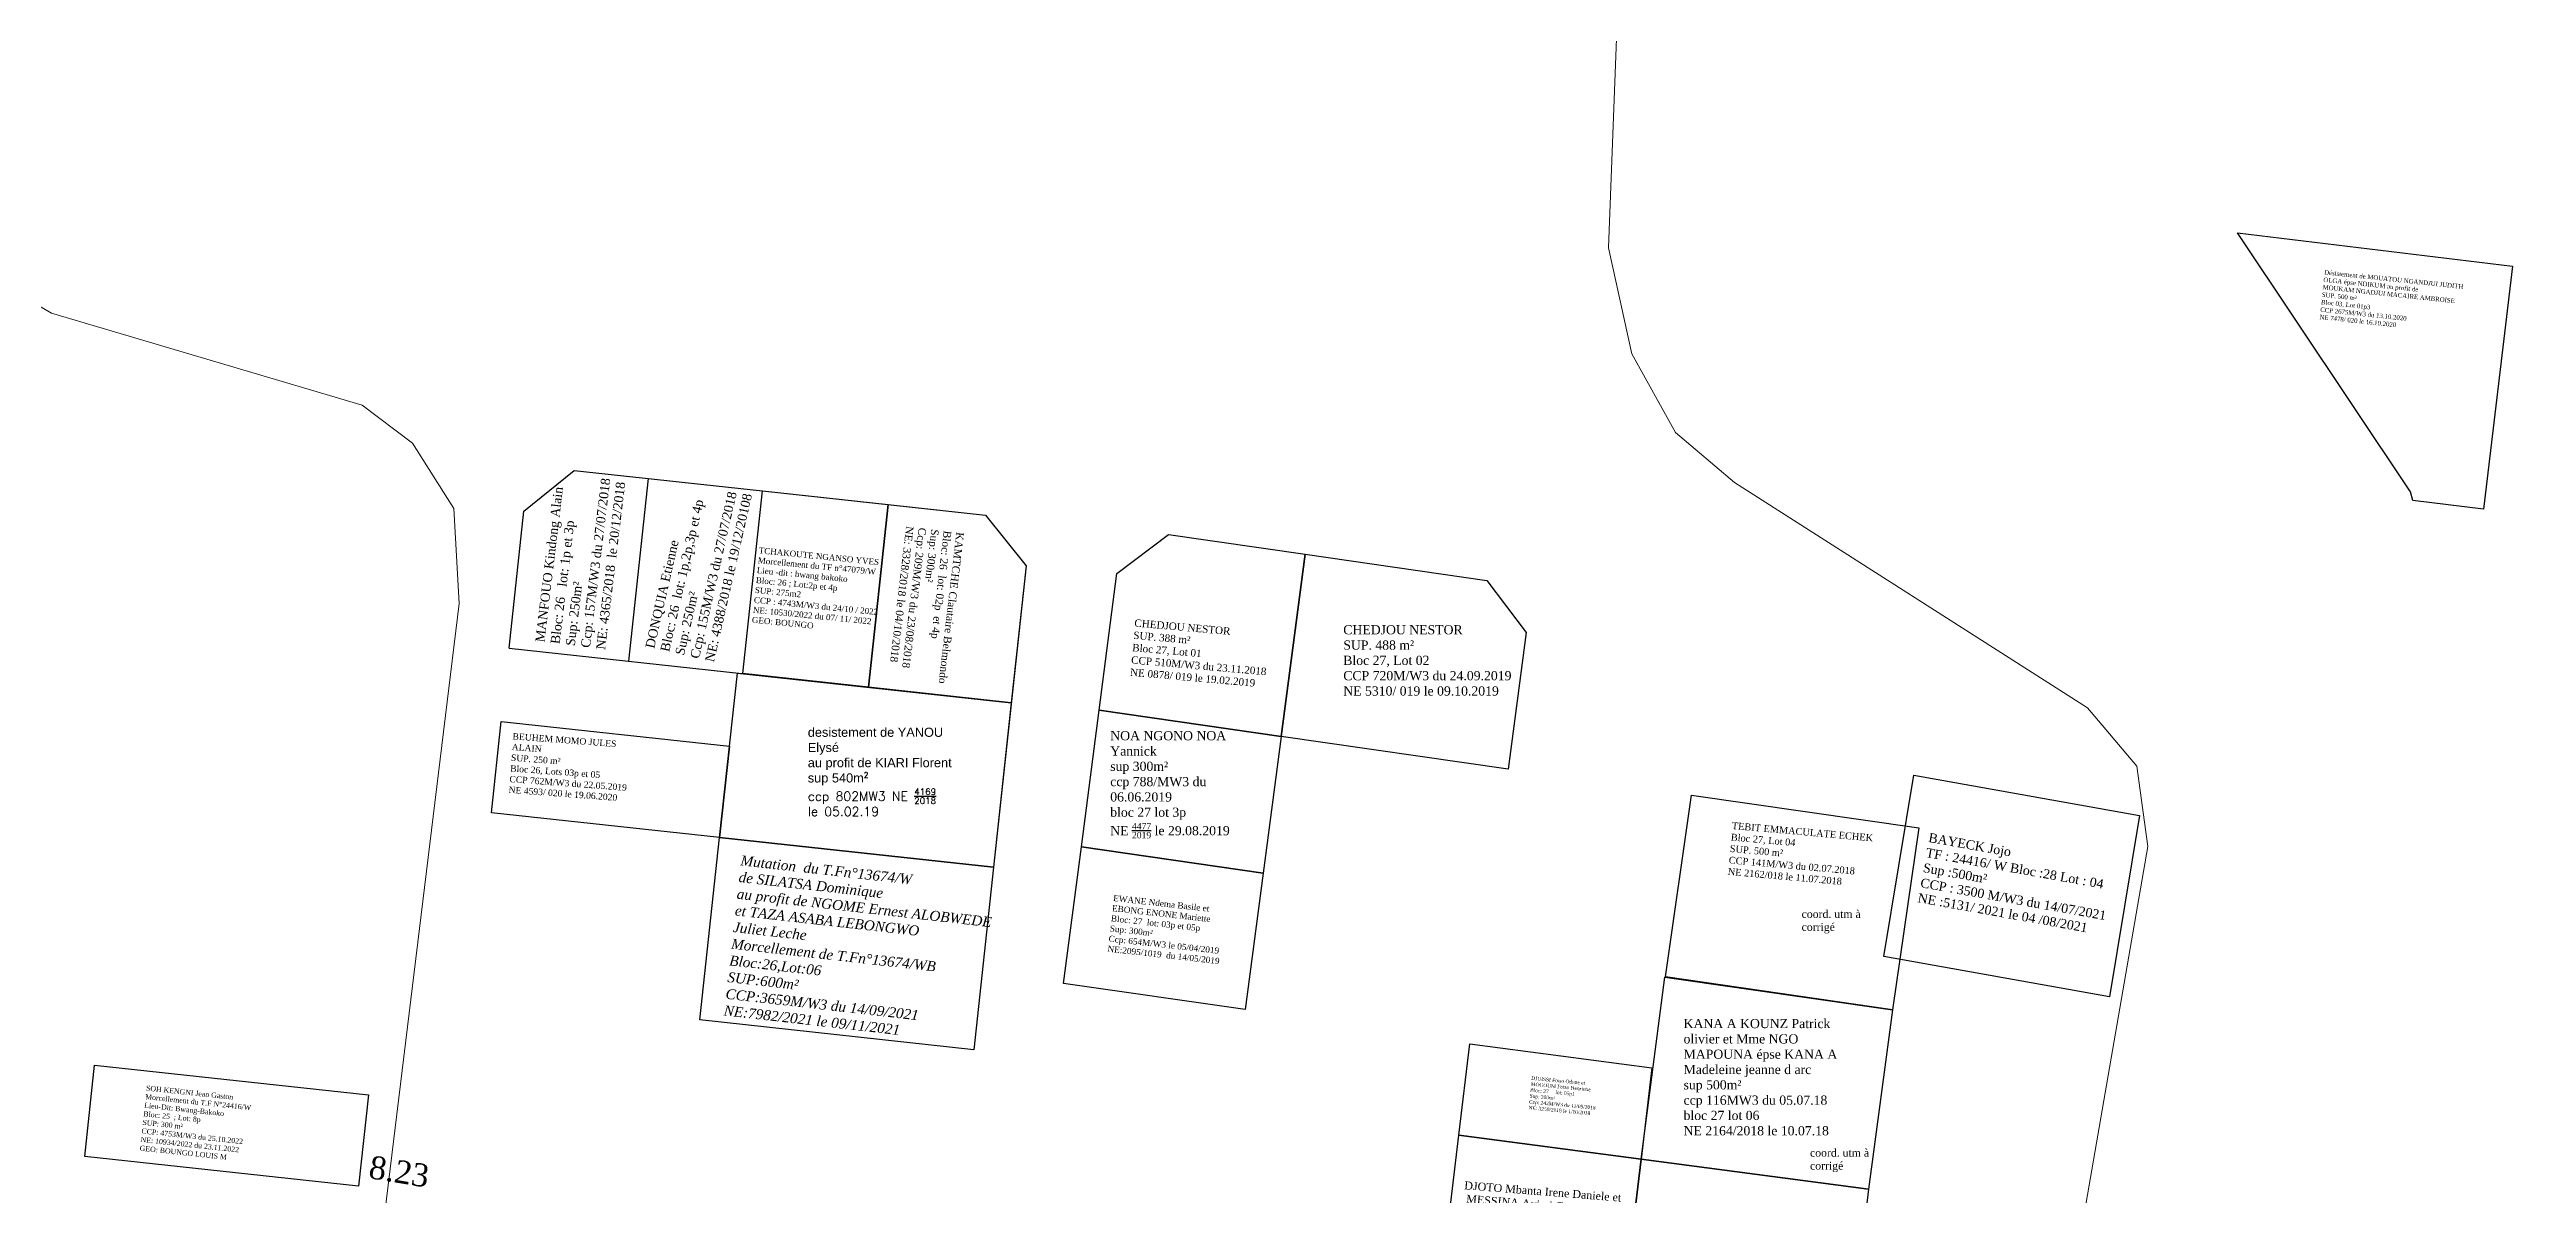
# Model space of a CAD drawing. Header units: millimetres. Extents: x 587399 to 927168, y 438565 to 1444955.
# Drawn here: x 591139 to 591408.8, y 440405.3 to 440530 of the extents above; entities that cross this region are included whole.
import ezdxf
from ezdxf.enums import TextEntityAlignment as Align

# ---------------------------------------------------------------- set-up
doc = ezdxf.new("R2010")
doc.units = ezdxf.units.MM
doc.header["$LTSCALE"] = 2
for name, color, linetype in [('Cotation Linéaire', 255, 'Continuous'), ('end maj 26 02 2021', 7, 'Continuous'), ('MAJ AOUT 2021', 7, 'Continuous'), ('MAJ NOV 2021', 7, 'Continuous'), ('Parcelle MAJ', 6, 'Continuous')]:
    doc.layers.add(name, color=color, linetype=linetype)
doc.layers.add('Roads_others', color=24, linetype='Continuous', lineweight=9)
doc.styles.get("Standard").update_dxf_attribs({"font": 'arial.ttf'})
doc.styles.add('Times 1.0', font='times.ttf', dxfattribs={"width": 0.99, "height": 1})
doc.styles.add('Times 3.0', font='times.ttf', dxfattribs={"width": 0.99, "height": 3})

# ---------------------------------------------------------------- blocks, each defined once
blk = doc.blocks.new('A$C3F801237')
at = {"layer": 'MAJ AOUT 2021', "flags": 128}
blk.add_lwpolyline([(0, 0), (24.83, -2.7), (22.93, -22.61), (-1.92, -19.91)], close=True, dxfattribs=at)
at = {"layer": 'MAJ AOUT 2021', "insert": (2.14, -6.15), "char_height": 1, "width": 21.3623, "attachment_point": 1, "rotation": 353.7941}
blk.add_mtext('{\\fTimes New Roman|b0|i0|c0|p18;BAYECK Jojo\\PTF : 24416/ W Bloc :28 Lot : 04\\PSup :500m²\\PCCP : 3500 M/W3 du 14/07/2021\\PNE :5131/ 2021 le 04 /08/2021}', dxfattribs=at)

msp = doc.modelspace()

# ---------------------------------------------------------------- linework, layer by layer
at = {"color": 7}
for p, q in [((591196.152, 440484.165), (591216.652, 440481.936)), ((591202.086, 440463.402), (591204.225, 440483.288)), ((591214.513, 440462.051), (591216.652, 440481.936)), ((591216.652, 440481.936), (591240.927, 440479.296)), ((591189.043, 440464.821), (591190.647, 440479.735)), ((591230.321, 440480.45), (591228.183, 440460.564)), ((591240.927, 440479.296), (591245.359, 440473.785)), ((591245.359, 440473.785), (591241.801, 440440.982)), ((591189.043, 440464.821), (591243.741, 440458.872)), ((591211.972, 440444.222), (591213.916, 440462.116)), ((591211.972, 440444.222), (591213.916, 440462.116)), ((591213.916, 440462.116), (591243.741, 440458.872)), ((591213.916, 440462.116), (591243.741, 440458.872)), ((591228.183, 440460.564), (591214.513, 440462.051)), ((591243.741, 440458.872), (591241.801, 440440.982)), ((591241.801, 440440.982), (591211.972, 440444.222)), ((591241.801, 440440.982), (591211.972, 440444.222))]:
    msp.add_line(p, q, dxfattribs=at)
at = {"color": 7, "flags": 128}
msp.add_lwpolyline([(591190.647, 440479.735), (591196.152, 440484.165)], dxfattribs=at)
at = {"flags": 128}
for points in [[(591216.652, 440481.936), (591230.321, 440480.45), (591228.183, 440460.564), (591214.513, 440462.051)], [(591143.904, 440419.426), (591173.724, 440416.186), (591172.643, 440406.243), (591142.823, 440409.483)]]:
    msp.add_lwpolyline(points, close=True, dxfattribs=at)
at = {"color": 7, "flags": 128}
msp.add_lwpolyline([(591230.321, 440480.45), (591240.932, 440479.29), (591245.363, 440473.784), (591243.741, 440458.872), (591228.183, 440460.564)], close=True, dxfattribs=at)
at = {"layer": 'end maj 26 02 2021', "color": 150, "lineweight": -3, "flags": 128}
for points in [[(591377.316, 440510.033), (591407.28, 440506.425), (591404.095, 440479.956), (591396.391, 440480.884), (591396.169, 440481.828)], [(591377.316, 440510.033), (591407.28, 440506.425), (591404.095, 440479.956), (591396.391, 440480.884), (591396.169, 440481.828)], [(591260.858, 440477.191), (591275.743, 440475.047), (591273.143, 440455.215), (591253.305, 440458.072), (591255.258, 440472.946)], [(591260.858, 440477.191), (591275.743, 440475.047), (591273.143, 440455.215), (591253.305, 440458.072), (591255.258, 440472.946)], [(591275.747, 440475.047), (591295.539, 440472.197), (591299.837, 440466.527), (591297.884, 440451.653), (591273.143, 440455.215)], [(591275.747, 440475.047), (591295.539, 440472.197), (591299.837, 440466.527), (591297.884, 440451.653), (591273.143, 440455.215)], [(591188.185, 440456.838), (591213.041, 440454.165), (591211.972, 440444.222), (591187.116, 440446.895)], [(591188.185, 440456.838), (591213.041, 440454.165), (591211.972, 440444.222), (591187.116, 440446.895)], [(591253.337, 440458.077), (591273.143, 440455.215), (591271.188, 440440.338), (591251.39, 440443.185)], [(591253.337, 440458.077), (591273.143, 440455.215), (591271.188, 440440.338), (591251.39, 440443.185)]]:
    msp.add_lwpolyline(points, close=True, dxfattribs=at)
at = {"layer": 'end maj 26 02 2021', "color": 150, "linetype": 'ByBlock', "lineweight": -3, "ltscale": 0.0014, "flags": 128}
msp.add_lwpolyline([(591213.916, 440462.116), (591243.741, 440458.872), (591241.801, 440440.982), (591211.972, 440444.222)], close=True, dxfattribs=at)
msp.add_lwpolyline([(591213.916, 440462.116), (591243.741, 440458.872), (591241.801, 440440.982), (591211.972, 440444.222)], close=True, dxfattribs=at)
at = {"layer": 'end maj 26 02 2021', "color": 150}
for points in [[(591317.849, 440448.822), (591342.589, 440445.242), (591339.729, 440425.452), (591314.989, 440429.022)], [(591317.849, 440448.822), (591342.589, 440445.242), (591339.729, 440425.452), (591314.989, 440429.022)], [(591251.39, 440443.185), (591271.188, 440440.338), (591269.238, 440425.464), (591249.44, 440428.311)], [(591251.39, 440443.185), (591271.188, 440440.338), (591269.238, 440425.464), (591249.44, 440428.311)], [(591293.677, 440421.74), (591313.531, 440419.115), (591312.344, 440409.185), (591292.492, 440411.81)], [(591293.677, 440421.74), (591313.531, 440419.115), (591312.344, 440409.185), (591292.492, 440411.81)], [(591292.492, 440411.81), (591312.344, 440409.185), (591309.969, 440389.325), (591290.12, 440391.949)], [(591292.492, 440411.81), (591312.344, 440409.185), (591309.969, 440389.325), (591290.12, 440391.949)], [(591312.344, 440409.185), (591337.13, 440405.907), (591334.755, 440386.047), (591309.965, 440389.293)], [(591312.344, 440409.185), (591337.13, 440405.907), (591334.755, 440386.047), (591309.965, 440389.293)]]:
    msp.add_lwpolyline(points, close=True, dxfattribs=at)
at = {"layer": 'end maj 26 02 2021', "color": 150, "flags": 128}
msp.add_lwpolyline([(591314.948, 440429.016), (591339.73, 440425.447), (591337.13, 440405.907), (591312.344, 440409.185)], close=True, dxfattribs=at)
msp.add_lwpolyline([(591314.948, 440429.016), (591339.73, 440425.447), (591337.13, 440405.907), (591312.344, 440409.185)], close=True, dxfattribs=at)
at = {"layer": 'MAJ AOUT 2021', "flags": 128}
msp.add_lwpolyline([(591342.05, 440451), (591366.637, 440446.606), (591363.377, 440426.873), (591338.771, 440431.268)], close=True, dxfattribs=at)
msp.add_lwpolyline([(591342.05, 440451), (591366.637, 440446.606), (591363.377, 440426.873), (591338.771, 440431.268)], close=True, dxfattribs=at)
at = {"layer": 'MAJ NOV 2021', "color": 3, "flags": 128}
msp.add_lwpolyline([(591211.97, 440444.22), (591241.8, 440440.98), (591239.65, 440421.1), (591209.81, 440424.34)], close=True, dxfattribs=at)
msp.add_lwpolyline([(591211.97, 440444.22), (591241.8, 440440.98), (591239.65, 440421.1), (591209.81, 440424.34)], close=True, dxfattribs=at)
at = {"layer": 'Parcelle MAJ', "color": 6, "lineweight": 30, "flags": 128}
msp.add_lwpolyline([(591216.652, 440481.936), (591230.321, 440480.45), (591228.183, 440460.564), (591214.513, 440462.051)], close=True, dxfattribs=at)
at = {"layer": 'Roads_others'}
for points in [[(590997.078, 440575.266), (591037.599, 440576.025), (591056.361, 440576.342), (591065.887, 440575.611), (591083.022, 440570.299), (591101.191, 440564.259), (591112.506, 440562.347), (591134.844, 440561.087), (591293.566, 440552.169), (591304.139, 440548.189), (591308.61, 440540.356), (591309.663, 440531.193), (591308.797, 440508.408), (591311.34, 440496.881), (591316.111, 440488.307), (591322.522, 440482.841), (591360.96, 440458.327)], [(591134.844, 440561.087), (591130.128, 440514.001), (591130.722, 440508.673), (591132.513, 440505.126), (591139.222, 440501.286), (591173.027, 440491.271), (591178.537, 440487.131), (591183.018, 440480.038), (591183.617, 440469.68), (591170.259, 440360.27)], [(591360.96, 440458.327), (591366.328, 440451.976), (591367.525, 440443.244), (591359.379, 440396.066), (591355.993, 440362.334), (591351.842, 440338.673), (591347.112, 440305.98), (591346.305, 440291.188), (591344.987, 440277.213), (591341.221, 440245.781), (591337.597, 440218.085), (591337.865, 440215.786), (591339.022, 440213.798), (591341.554, 440212.463), (591345.008, 440211.659), (591407.141, 440204.768), (591408.784, 440205.024)]]:
    msp.add_lwpolyline(points, dxfattribs=at)

# ---------------------------------------------------------------- block references
at = {"layer": 'MAJ AOUT 2021', "linetype": 'ByBlock', "lineweight": -3, "ltscale": 0.0014, "rotation": 356.0724928717751}
msp.add_blockref('A$C3F801237', (591342.05, 440451), dxfattribs=at)
msp.add_blockref('A$C3F801237', (591342.05, 440451), dxfattribs=at)

# ---------------------------------------------------------------- texts
at = {"insert": (591216.282, 440475.805), "char_height": 0.65048, "width": 38.98962, "attachment_point": 1, "rotation": 354.3525}
msp.add_mtext('\\pt17.56;{\\fTimes New Roman|b0|i0|c186|p18;TCHAKOUTE NGANSO YVES\\P\\ptz;\\C1;Morcellement du TF n°47079/W\\C256;\\PLieu -dit : bwang bakoko\\PBloc: 26 ; Lot:2p et 4p\\PSUP: 275m2\\PCCP : 4743M/W3 du 24/10 / 2022\\PNE: 10530/2022 du 07/ 11/ 2022\\P\\C1;GEO: BOUNGO}', dxfattribs=at)
at = {"layer": 'Cotation Linéaire', "color": 6, "lineweight": 30, "style": 'Times 3.0', "width": 0.99}
msp.add_text('8.23', height=2.5, rotation=350.67395, dxfattribs=at).set_placement((591176.872, 440406.613), align=Align.CENTER)
at = {"layer": 'end maj 26 02 2021', "color": 150, "linetype": 'ByBlock', "lineweight": -3, "ltscale": 0.0014, "attachment_point": 1, "style": 'Times 1.0'}
for s, insert, char_height, width, rotation in [('{\\C1;Désistement de MOUATOU NGANDJUI JUDITH\\POLGA épse NDIKUM au profit de\\P\\C256;MOUKAM NGADJUI MACAIRE AMBROISE\\PSUP. 500 m²\\PBloc 03, Lot 01p3\\PCCP 2675M/W3 du 13.10.2020\\PNE 7478/ 020 le 16.10.2020}', (591386.782, 440506.003), 0.49, 31.15967, 354.02768), ('{\\C1;Désistement de MOUATOU NGANDJUI JUDITH\\POLGA épse NDIKUM au profit de\\P\\C256;MOUKAM NGADJUI MACAIRE AMBROISE\\PSUP. 500 m²\\PBloc 03, Lot 01p3\\PCCP 2675M/W3 du 13.10.2020\\PNE 7478/ 020 le 16.10.2020}', (591386.782, 440506.003), 0.49, 31.15967, 354.02768), ('{\\C256;CHEDJOU NESTOR\\fTimes New Roman|b0|i0|c186|p18;\\PSUP. \\fTimes New Roman|b0|i0|c0|p18;388\\fTimes New Roman|b0|i0|c186|p18; m²\\P\\fTimes New Roman|b0|i0|c0|p18;Bloc 27, Lot 01\\P\\fTimes New Roman|b0|i0|c186|p18;CCP \\fTimes New Roman|b0|i0|c0|p18;510\\fTimes New Roman|b0|i0|c186|p18;M/W\\fTimes New Roman|b0|i0|c0|p18;3\\fTimes New Roman|b0|i0|c186|p18; du \\fTimes New Roman|b0|i0|c0|p18;23\\fTimes New Roman|b0|i0|c186|p18;.1\\fTimes New Roman|b0|i0|c0|p18;1\\fTimes New Roman|b0|i0|c186|p18;.2018\\PNE 0\\fTimes New Roman|b0|i0|c0|p18;878\\fTimes New Roman|b0|i0|c186|p18;/ 019 le 19.02.2019}', (591257.202, 440467.981), 0.806604, 91.91575, 354.97631), ('{\\C256;CHEDJOU NESTOR\\fTimes New Roman|b0|i0|c186|p18;\\PSUP. \\fTimes New Roman|b0|i0|c0|p18;388\\fTimes New Roman|b0|i0|c186|p18; m²\\P\\fTimes New Roman|b0|i0|c0|p18;Bloc 27, Lot 01\\P\\fTimes New Roman|b0|i0|c186|p18;CCP \\fTimes New Roman|b0|i0|c0|p18;510\\fTimes New Roman|b0|i0|c186|p18;M/W\\fTimes New Roman|b0|i0|c0|p18;3\\fTimes New Roman|b0|i0|c186|p18; du \\fTimes New Roman|b0|i0|c0|p18;23\\fTimes New Roman|b0|i0|c186|p18;.1\\fTimes New Roman|b0|i0|c0|p18;1\\fTimes New Roman|b0|i0|c186|p18;.2018\\PNE 0\\fTimes New Roman|b0|i0|c0|p18;878\\fTimes New Roman|b0|i0|c186|p18;/ 019 le 19.02.2019}', (591257.202, 440467.981), 0.806604, 91.91575, 354.97631), ('{\\C256;BEUHEM MOMO JULES\\PALAIN\\PSUP. 250 m²\\PBloc 26, Lots 03p et 05\\PCCP 762M/W3 du 22.05.2019\\PNE 4593/ 020 le 19.06.2020}', (591189.455, 440455.59), 0.7, 25.991, 355.76908), ('{\\C256;BEUHEM MOMO JULES\\PALAIN\\PSUP. 250 m²\\PBloc 26, Lots 03p et 05\\PCCP 762M/W3 du 22.05.2019\\PNE 4593/ 020 le 19.06.2020}', (591189.455, 440455.59), 0.7, 25.991, 355.76908), ('{\\C256;TEBIT EMMACULATE ECHEK \\PBloc 27, Lot 04 \\PSUP. 500 m²\\PCCP 141M/W3 du 02.07.2018\\PNE 2162/018 le 11.07.2018}', (591322.27, 440445.888), 0.75233, 21.22542, 354.9569), ('{\\C256;TEBIT EMMACULATE ECHEK \\PBloc 27, Lot 04 \\PSUP. 500 m²\\PCCP 141M/W3 du 02.07.2018\\PNE 2162/018 le 11.07.2018}', (591322.27, 440445.888), 0.75233, 21.22542, 354.9569), ('\\A1;{\\C256;SOH KENGNI Jean Gaston        \\P\\C1;Morcellement du T.F N°24416/W\\fTimes New Roman|b1|i0|c0|p18;\\C256;\\P\\fTimes New Roman|b0|i0|c0|p18;Lieu-Dit: Bwang-Bakoko\\P\\A0;Bloc: 25  ; Lot: 8p \\A1;\\fTimes New Roman|b1|i0|c0|p18;\\L\\P\\A0;\\fTimes New Roman|b0|i0|c186|p18;\\lSUP\\fTimes New Roman|b0|i0|c0|p18;: 300\\fTimes New Roman|b0|i0|c186|p18; m²\\PCCP\\fTimes New Roman|b0|i0|c0|p18;:\\fTimes New Roman|b0|i0|c186|p18; \\fTimes New Roman|b0|i0|c0|p18;4753\\fTimes New Roman|b0|i0|c186|p18;M/W\\fTimes New Roman|b0|i0|c0|p18;3\\fTimes New Roman|b0|i0|c186|p18; du \\fTimes New Roman|b0|i0|c0|p18;25\\fTimes New Roman|b0|i0|c186|p18;.\\fTimes New Roman|b0|i0|c0|p18;10\\fTimes New Roman|b0|i0|c186|p18;.20\\fTimes New Roman|b0|i0|c0|p18;22\\fTimes New Roman|b0|i0|c186|p18;\\PNE\\fTimes New Roman|b0|i0|c0|p18;:\\fTimes New Roman|b0|i0|c186|p18; \\fTimes New Roman|b0|i0|c0|p18;10934/2022 du\\fTimes New Roman|b0|i0|c186|p18; \\fTimes New Roman|b0|i0|c0|p18;23\\fTimes New Roman|b0|i0|c186|p18;.\\fTimes New Roman|b0|i0|c0|p18;11\\fTimes New Roman|b0|i0|c186|p18;.202\\fTimes New Roman|b0|i0|c0|p18;2\\P\\C3;GEO: BOUNGO LOUIS M}', (591149.541, 440417.225), 0.563729, 22.66335, 353.94952)]:
    msp.add_mtext(s, dxfattribs=dict(at, insert=insert, char_height=char_height, width=width, rotation=rotation))
at = {"layer": 'end maj 26 02 2021', "attachment_point": 1}
for s, width, heights, insert, char_height, rotation in [('{\\fTimes New Roman|b0|i0|c0|p18;MANFOUO Kindong Alain \\PBloc: 26   lot: 1p et 3p\\PSup: 250m²\\PCcp: 157M/W3 du 27/07/2018\\PNE: 4365/2018  le 20/12/2018}', 90.88651, [20.319], (591191.893, 440465.541), 1, 83.11831), ('{\\fTimes New Roman|b0|i0|c0|p18;MANFOUO Kindong Alain \\PBloc: 26   lot: 1p et 3p\\PSup: 250m²\\PCcp: 157M/W3 du 27/07/2018\\PNE: 4365/2018  le 20/12/2018}', 90.88651, [20.319], (591191.893, 440465.541), 1, 83.11831), ('{\\fTimes New Roman|b0|i0|c0|p18;DONQUIA Etienne\\PBloc: 26  lot: 1p,2p,3p et 4p\\PSup: 250m²\\PCcp: 155M/W3 du 27/07/2018\\PNE: 4388/2018 le 19/12/20108}', 205.82682, [60.292], (591203.875, 440464.946), 1, 77.16572), ('{\\fTimes New Roman|b0|i0|c0|p18;DONQUIA Etienne\\PBloc: 26  lot: 1p,2p,3p et 4p\\PSup: 250m²\\PCcp: 155M/W3 du 27/07/2018\\PNE: 4388/2018 le 19/12/20108}', 205.82682, [60.292], (591203.875, 440464.946), 1, 77.16572), ('{\\fTimes New Roman|b0|i0|c0|p18;KAMTCHE Clautaire Belmondo\\PBloc: 26  lot: 02p  et 4p\\PSup: 300m²\\PCcp: 209M/W3 du 23/08/2018\\PNE: 3328/2018 le 04/10/2018}', 88.23796, [27.105], (591238.598, 440477.392), 0.82781, 263.27), ('{\\fTimes New Roman|b0|i0|c0|p18;KAMTCHE Clautaire Belmondo\\PBloc: 26  lot: 02p  et 4p\\PSup: 300m²\\PCcp: 209M/W3 du 23/08/2018\\PNE: 3328/2018 le 04/10/2018}', 88.23796, [27.105], (591238.598, 440477.392), 0.82781, 263.27), ('{\\fTimes New Roman|b0|i0|c186|p18;EWANE Ndema Basile et \\PEBONG ENONE Mariette\\PBloc: 27  lot: 03p et 05p\\PSup: 300m²\\PCcp: 654M/W3 le 05/04/2019\\PNE:2095/1019  du 14/05/2019}', 102.0996, [35.288], (591254.89, 440437.961), 0.66615, 353.62293), ('{\\fTimes New Roman|b0|i0|c186|p18;EWANE Ndema Basile et \\PEBONG ENONE Mariette\\PBloc: 27  lot: 03p et 05p\\PSup: 300m²\\PCcp: 654M/W3 le 05/04/2019\\PNE:2095/1019  du 14/05/2019}', 102.0996, [35.288], (591254.89, 440437.961), 0.66615, 353.62293), ('{\\fTimes New Roman|b0|i0|c0|p18;DJUISSI Fotso Odette et\\PMOGOUM Fotso Henriette\\PBloc: 27     lot: 05p1\\PSup: 200m²\\PCcp: 242M/W3 du 11/09/2018\\PNE: 3250/2018 le 1/10/2018}', 73.90712, [25.98], (591300.408, 440418.207), 0.38686, 354.69442), ('{\\fTimes New Roman|b0|i0|c0|p18;DJUISSI Fotso Odette et\\PMOGOUM Fotso Henriette\\PBloc: 27     lot: 05p1\\PSup: 200m²\\PCcp: 242M/W3 du 11/09/2018\\PNE: 3250/2018 le 1/10/2018}', 73.90712, [25.98], (591300.408, 440418.207), 0.38686, 354.69442), ('{\\fTimes New Roman|b0|i0|c0|p18;DJOTO Mbanta Irene Daniele et\\P MESSINA Ayissi Conrad Clotaire\\PBloc: 27   lot: 07\\PSup: 400m²\\PCcp: 235M/W3 du 06/09/2018\\PNE: 2976/2018 le 12/09/2018}', 299.72638, [132.291], (591293.132, 440406.775), 0.86593, 355.49346), ('{\\fTimes New Roman|b0|i0|c0|p18;DJOTO Mbanta Irene Daniele et\\P MESSINA Ayissi Conrad Clotaire\\PBloc: 27   lot: 07\\PSup: 400m²\\PCcp: 235M/W3 du 06/09/2018\\PNE: 2976/2018 le 12/09/2018}', 299.72638, [132.291], (591293.132, 440406.775), 0.86593, 355.49346)]:
    msp.add_mtext_dynamic_manual_height_columns(s, width=width, gutter_width=12.5, heights=heights, dxfattribs=dict(at, insert=insert, char_height=char_height, rotation=rotation))
at = {"layer": 'end maj 26 02 2021', "color": 150, "linetype": 'ByBlock', "lineweight": -3, "ltscale": 0.0014, "char_height": 1, "attachment_point": 1, "style": 'Times 1.0'}
for s, insert, width in [('{\\C256;CHEDJOU NESTOR\\PSUP. 488 m²\\PBloc 27, Lot 02\\PCCP 720M/W3 du 24.09.2019\\PNE 5310/ 019 le 09.10.2019}', (591279.908, 440467.327), 44.29114), ('{\\C256;CHEDJOU NESTOR\\PSUP. 488 m²\\PBloc 27, Lot 02\\PCCP 720M/W3 du 24.09.2019\\PNE 5310/ 019 le 09.10.2019}', (591279.908, 440467.327), 44.29114), ('\\A1;NOA NGONO NOA Yannick\\Psup 300m²\\Pccp 788/MW3 du 06.06.2019\\Pbloc 27 lot 3p\\PNE {\\H0.7x;\\S4477/2019;} le 29.08.2019', (591254.526, 440455.794), 13.49282), ('\\A1;NOA NGONO NOA Yannick\\Psup 300m²\\Pccp 788/MW3 du 06.06.2019\\Pbloc 27 lot 3p\\PNE {\\H0.7x;\\S4477/2019;} le 29.08.2019', (591254.526, 440455.794), 13.49282), ('KANA A KOUNZ Patrick olivier et Mme NGO MAPOUNA épse KANA A Madeleine jeanne d arc\\Psup 500m²\\Pccp 116MW3 du 05.07.18\\Pbloc 27 lot 06\\PNE 2164/2018 le 10.07.18', (591316.975, 440424.45), 17.42271), ('KANA A KOUNZ Patrick olivier et Mme NGO MAPOUNA épse KANA A Madeleine jeanne d arc\\Psup 500m²\\Pccp 116MW3 du 05.07.18\\Pbloc 27 lot 06\\PNE 2164/2018 le 10.07.18', (591316.975, 440424.45), 17.42271)]:
    msp.add_mtext(s, dxfattribs=dict(at, insert=insert, width=width))
at = {"layer": 'end maj 26 02 2021', "color": 150, "lineweight": -3, "attachment_point": 1}
for s, insert, char_height, width in [('\\A1;desistement de YANOU Elysé\\Pau profit de KIARI Florent\\Psup 540m{\\Fromans|c0;²\\Pccp 802MW3 NE \\H0.7x;\\S4169/2018;\\H1.429x; le 05.02.19}', (591221.583, 440456.163), 0.99405, 15.64939), ('\\A1;desistement de YANOU Elysé\\Pau profit de KIARI Florent\\Psup 540m{\\Fromans|c0;²\\Pccp 802MW3 NE \\H0.7x;\\S4169/2018;\\H1.429x; le 05.02.19}', (591221.583, 440456.163), 0.99405, 15.64939), ('{\\fTimes New Roman|b0|i0|c0|p18;\\C1;coord. utm à\\Pcorrigé}', (591329.832, 440436.3), 0.84767, 9.17865), ('{\\fTimes New Roman|b0|i0|c0|p18;\\C1;coord. utm à\\Pcorrigé}', (591329.832, 440436.3), 0.84767, 9.17865), ('{\\fTimes New Roman|b0|i0|c0|p18;\\C1;coord. utm à\\Pcorrigé}', (591330.744, 440410.309), 0.84767, 9.17865), ('{\\fTimes New Roman|b0|i0|c0|p18;\\C1;coord. utm à\\Pcorrigé}', (591330.744, 440410.309), 0.84767, 9.17865)]:
    msp.add_mtext(s, dxfattribs=dict(at, insert=insert, char_height=char_height, width=width))
at = {"layer": 'MAJ AOUT 2021', "insert": (591343.765, 440444.721), "char_height": 1, "width": 21.36232, "attachment_point": 1, "rotation": 349.86657}
msp.add_mtext('{\\fTimes New Roman|b0|i0|c0|p18;BAYECK Jojo\\PTF : 24416/ W Bloc :28 Lot : 04\\PSup :500m²\\PCCP : 3500 M/W3 du 14/07/2021\\PNE :5131/ 2021 le 04 /08/2021}', dxfattribs=at)
msp.add_mtext('{\\fTimes New Roman|b0|i0|c0|p18;BAYECK Jojo\\PTF : 24416/ W Bloc :28 Lot : 04\\PSup :500m²\\PCCP : 3500 M/W3 du 14/07/2021\\PNE :5131/ 2021 le 04 /08/2021}', dxfattribs=at)
at = {"layer": 'MAJ NOV 2021', "color": 7, "insert": (591214.336, 440442.273), "char_height": 1.09567, "attachment_point": 1, "rotation": 353.59515}
msp.add_mtext_dynamic_manual_height_columns('\\pt20.82;{\\fTimes New Roman|b0|i1|c0|p18;\\C1;Mutation  du T.Fn°13674/W\\Pde SILATSA Dominique\\fTimes New Roman|b0|i0|c0|p18;\\C256;\\P\\pt20.82;\\fTimes New Roman|b0|i1|c0|p18;\\C7;au profit de NGOME Ernest ALOBWEDE\\Pet TAZA ASABA LEBONGWO \\PJuliet Leche\\P\\C1;Morcellement de T.Fn°13674/WB\\P\\C7;Bloc:26,Lot:06\\PSUP:600m²\\P\\ptz;CCP:3659M/W3 du 14/09/2021\\PNE:7982/2021 le 09/11/2021}', width=53.67592, gutter_width=12.5, heights=[27.436], dxfattribs=at)
msp.add_mtext_dynamic_manual_height_columns('\\pt20.82;{\\fTimes New Roman|b0|i1|c0|p18;\\C1;Mutation  du T.Fn°13674/W\\Pde SILATSA Dominique\\fTimes New Roman|b0|i0|c0|p18;\\C256;\\P\\pt20.82;\\fTimes New Roman|b0|i1|c0|p18;\\C7;au profit de NGOME Ernest ALOBWEDE\\Pet TAZA ASABA LEBONGWO \\PJuliet Leche\\P\\C1;Morcellement de T.Fn°13674/WB\\P\\C7;Bloc:26,Lot:06\\PSUP:600m²\\P\\ptz;CCP:3659M/W3 du 14/09/2021\\PNE:7982/2021 le 09/11/2021}', width=53.67592, gutter_width=12.5, heights=[27.436], dxfattribs=at)

doc.saveas('drawing.dxf')
